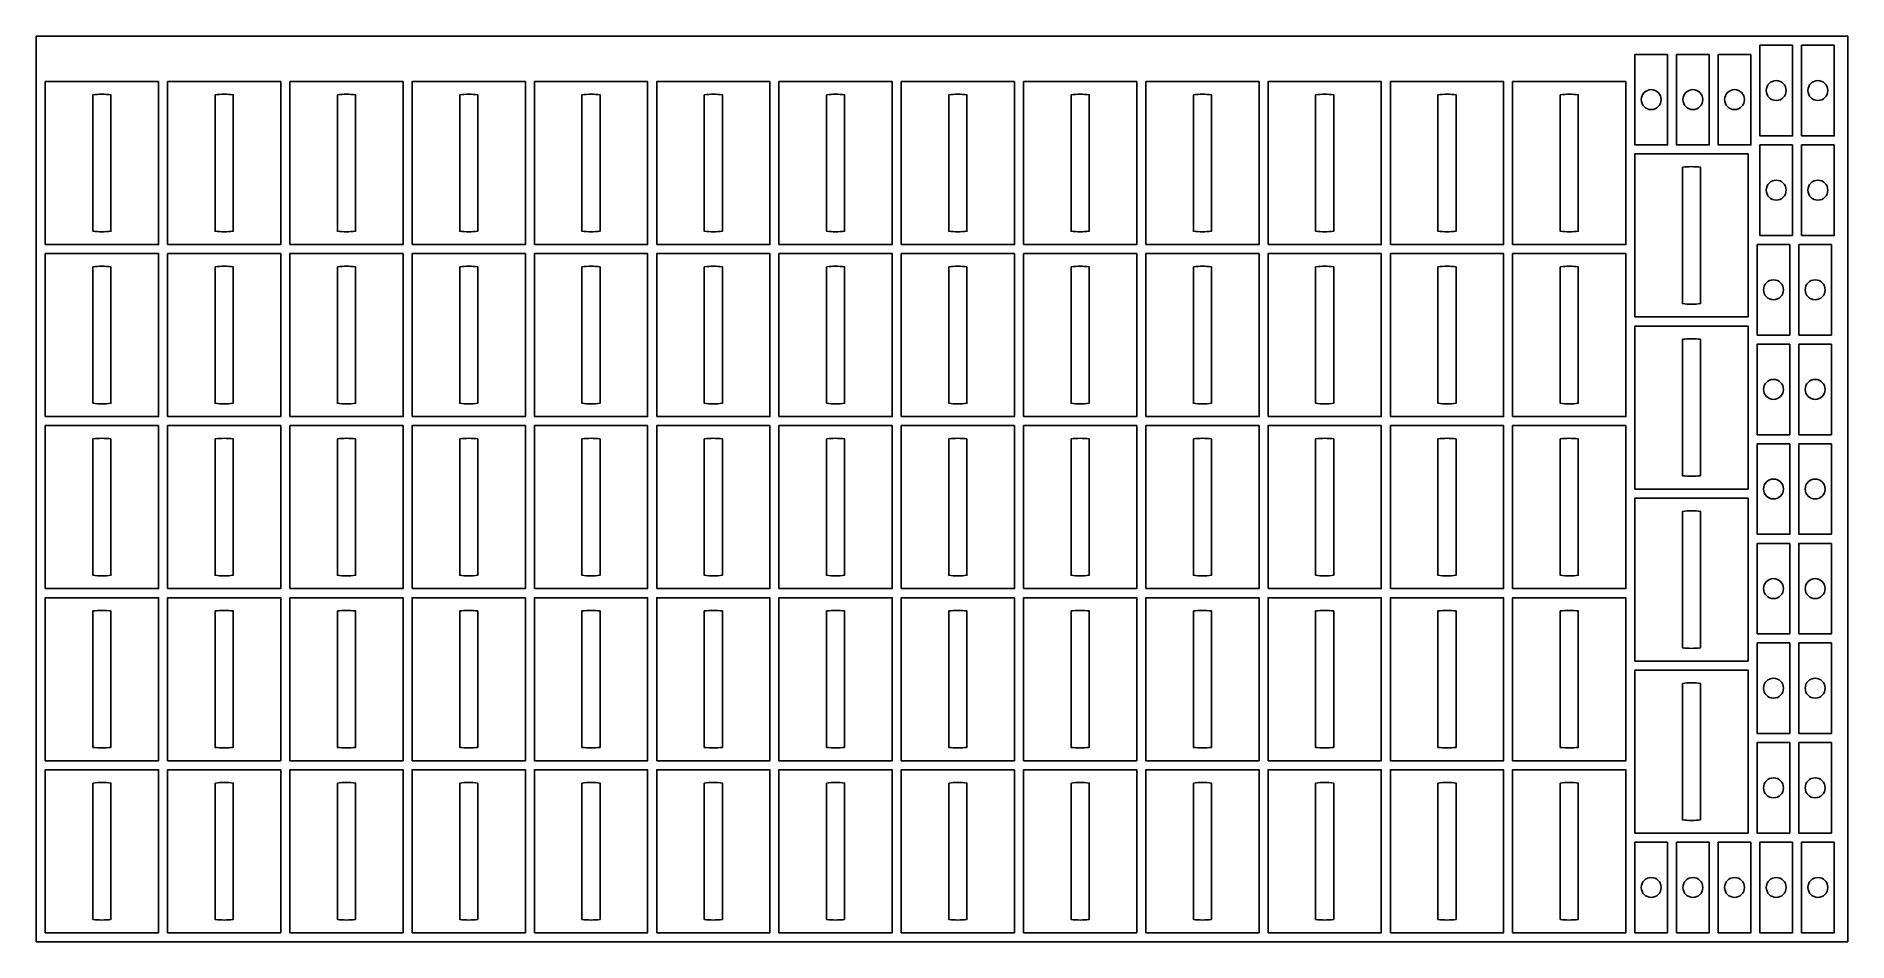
# Model space of a CAD drawing. Header units: metres. Extents: x 0 to 2000, y 0 to 1000.
import ezdxf

# ---------------------------------------------------------------- set-up
doc = ezdxf.new("R2010")
doc.units = ezdxf.units.M

msp = doc.modelspace()

# ---------------------------------------------------------------- linework, layer by layer
for points in [[(0, 0), (2000, 0), (2000, 1000), (0, 1000)], [(1801, 980), (1765, 980), (1765, 880), (1801, 880)], [(1847, 980), (1811, 980), (1811, 880), (1847, 880)], [(1893, 980), (1857, 980), (1857, 880), (1893, 880)], [(1939, 990), (1903, 990), (1903, 890), (1939, 890)], [(1985, 990), (1949, 990), (1949, 890), (1985, 890)], [(10, 770), (135, 770), (135, 950), (10, 950)], [(145, 770), (270, 770), (270, 950), (145, 950)], [(280, 770), (405, 770), (405, 950), (280, 950)], [(415, 770), (540, 770), (540, 950), (415, 950)], [(550, 770), (675, 770), (675, 950), (550, 950)], [(685, 770), (810, 770), (810, 950), (685, 950)], [(820, 770), (945, 770), (945, 950), (820, 950)], [(955, 770), (1080, 770), (1080, 950), (955, 950)], [(1090, 770), (1215, 770), (1215, 950), (1090, 950)], [(1225, 770), (1350, 770), (1350, 950), (1225, 950)], [(1360, 770), (1485, 770), (1485, 950), (1360, 950)], [(1495, 770), (1620, 770), (1620, 950), (1495, 950)], [(1630, 770), (1755, 770), (1755, 950), (1630, 950)], [(1939, 880), (1903, 880), (1903, 780), (1939, 780)], [(1985, 880), (1949, 880), (1949, 780), (1985, 780)], [(1765, 690), (1890, 690), (1890, 870), (1765, 870)], [(10, 580), (135, 580), (135, 760), (10, 760)], [(145, 580), (270, 580), (270, 760), (145, 760)], [(280, 580), (405, 580), (405, 760), (280, 760)], [(415, 580), (540, 580), (540, 760), (415, 760)], [(550, 580), (675, 580), (675, 760), (550, 760)], [(685, 580), (810, 580), (810, 760), (685, 760)], [(820, 580), (945, 580), (945, 760), (820, 760)], [(955, 580), (1080, 580), (1080, 760), (955, 760)], [(1090, 580), (1215, 580), (1215, 760), (1090, 760)], [(1225, 580), (1350, 580), (1350, 760), (1225, 760)], [(1360, 580), (1485, 580), (1485, 760), (1360, 760)], [(1495, 580), (1620, 580), (1620, 760), (1495, 760)], [(1630, 580), (1755, 580), (1755, 760), (1630, 760)], [(1936, 770), (1900, 770), (1900, 670), (1936, 670)], [(1982, 770), (1946, 770), (1946, 670), (1982, 670)], [(1765, 500), (1890, 500), (1890, 680), (1765, 680)], [(1936, 660), (1900, 660), (1900, 560), (1936, 560)], [(1982, 660), (1946, 660), (1946, 560), (1982, 560)], [(10, 390), (135, 390), (135, 570), (10, 570)], [(145, 390), (270, 390), (270, 570), (145, 570)], [(280, 390), (405, 390), (405, 570), (280, 570)], [(415, 390), (540, 390), (540, 570), (415, 570)], [(550, 390), (675, 390), (675, 570), (550, 570)], [(685, 390), (810, 390), (810, 570), (685, 570)], [(820, 390), (945, 390), (945, 570), (820, 570)], [(955, 390), (1080, 390), (1080, 570), (955, 570)], [(1090, 390), (1215, 390), (1215, 570), (1090, 570)], [(1225, 390), (1350, 390), (1350, 570), (1225, 570)], [(1360, 390), (1485, 390), (1485, 570), (1360, 570)], [(1495, 390), (1620, 390), (1620, 570), (1495, 570)], [(1630, 390), (1755, 390), (1755, 570), (1630, 570)], [(1936, 550), (1900, 550), (1900, 450), (1936, 450)], [(1982, 550), (1946, 550), (1946, 450), (1982, 450)], [(1765, 310), (1890, 310), (1890, 490), (1765, 490)], [(1936, 440), (1900, 440), (1900, 340), (1936, 340)], [(1982, 440), (1946, 440), (1946, 340), (1982, 340)], [(10, 200), (135, 200), (135, 380), (10, 380)], [(145, 200), (270, 200), (270, 380), (145, 380)], [(280, 200), (405, 200), (405, 380), (280, 380)], [(415, 200), (540, 200), (540, 380), (415, 380)], [(550, 200), (675, 200), (675, 380), (550, 380)], [(685, 200), (810, 200), (810, 380), (685, 380)], [(820, 200), (945, 200), (945, 380), (820, 380)], [(955, 200), (1080, 200), (1080, 380), (955, 380)], [(1090, 200), (1215, 200), (1215, 380), (1090, 380)], [(1225, 200), (1350, 200), (1350, 380), (1225, 380)], [(1360, 200), (1485, 200), (1485, 380), (1360, 380)], [(1495, 200), (1620, 200), (1620, 380), (1495, 380)], [(1630, 200), (1755, 200), (1755, 380), (1630, 380)], [(1936, 330), (1900, 330), (1900, 230), (1936, 230)], [(1982, 330), (1946, 330), (1946, 230), (1982, 230)], [(1765, 120), (1890, 120), (1890, 300), (1765, 300)], [(1936, 220), (1900, 220), (1900, 120), (1936, 120)], [(1982, 220), (1946, 220), (1946, 120), (1982, 120)], [(10, 10), (135, 10), (135, 190), (10, 190)], [(145, 10), (270, 10), (270, 190), (145, 190)], [(280, 10), (405, 10), (405, 190), (280, 190)], [(415, 10), (540, 10), (540, 190), (415, 190)], [(550, 10), (675, 10), (675, 190), (550, 190)], [(685, 10), (810, 10), (810, 190), (685, 190)], [(820, 10), (945, 10), (945, 190), (820, 190)], [(955, 10), (1080, 10), (1080, 190), (955, 190)], [(1090, 10), (1215, 10), (1215, 190), (1090, 190)], [(1225, 10), (1350, 10), (1350, 190), (1225, 190)], [(1360, 10), (1485, 10), (1485, 190), (1360, 190)], [(1495, 10), (1620, 10), (1620, 190), (1495, 190)], [(1630, 10), (1755, 10), (1755, 190), (1630, 190)], [(1801, 110), (1765, 110), (1765, 10), (1801, 10)], [(1847, 110), (1811, 110), (1811, 10), (1847, 10)], [(1893, 110), (1857, 110), (1857, 10), (1893, 10)], [(1939, 110), (1903, 110), (1903, 10), (1939, 10)], [(1985, 110), (1949, 110), (1949, 10), (1985, 10)]]:
    msp.add_lwpolyline(points, close=True)
for points in [[(1783, 941, -1), (1783, 919, -1)], [(1829, 941, -1), (1829, 919, -1)], [(1875, 941, -1), (1875, 919, -1)], [(1921, 951, -1), (1921, 929, -1)], [(1967, 951, -1), (1967, 929, -1)], [(62.5, 935.3, -0.06627), (82.5, 935.3), (82.5, 784.7, -0.06627), (62.5, 784.7)], [(197.5, 935.3, -0.06627), (217.5, 935.3), (217.5, 784.7, -0.06627), (197.5, 784.7)], [(332.5, 935.3, -0.06627), (352.5, 935.3), (352.5, 784.7, -0.06627), (332.5, 784.7)], [(467.5, 935.3, -0.06627), (487.5, 935.3), (487.5, 784.7, -0.06627), (467.5, 784.7)], [(602.5, 935.3, -0.06627), (622.5, 935.3), (622.5, 784.7, -0.06627), (602.5, 784.7)], [(737.5, 935.3, -0.06627), (757.5, 935.3), (757.5, 784.7, -0.06627), (737.5, 784.7)], [(872.5, 935.3, -0.06627), (892.5, 935.3), (892.5, 784.7, -0.06627), (872.5, 784.7)], [(1007.5, 935.3, -0.06627), (1027.5, 935.3), (1027.5, 784.7, -0.06627), (1007.5, 784.7)], [(1142.5, 935.3, -0.06627), (1162.5, 935.3), (1162.5, 784.7, -0.06627), (1142.5, 784.7)], [(1277.5, 935.3, -0.06627), (1297.5, 935.3), (1297.5, 784.7, -0.06627), (1277.5, 784.7)], [(1412.5, 935.3, -0.06627), (1432.5, 935.3), (1432.5, 784.7, -0.06627), (1412.5, 784.7)], [(1547.5, 935.3, -0.06627), (1567.5, 935.3), (1567.5, 784.7, -0.06627), (1547.5, 784.7)], [(1682.5, 935.3, -0.06627), (1702.5, 935.3), (1702.5, 784.7, -0.06627), (1682.5, 784.7)], [(1817.5, 855.3, -0.06627), (1837.5, 855.3), (1837.5, 704.7, -0.06627), (1817.5, 704.7)], [(1921, 841, -1), (1921, 819, -1)], [(1967, 841, -1), (1967, 819, -1)], [(62.5, 745.3, -0.06627), (82.5, 745.3), (82.5, 594.7, -0.06627), (62.5, 594.7)], [(197.5, 745.3, -0.06627), (217.5, 745.3), (217.5, 594.7, -0.06627), (197.5, 594.7)], [(332.5, 745.3, -0.06627), (352.5, 745.3), (352.5, 594.7, -0.06627), (332.5, 594.7)], [(467.5, 745.3, -0.06627), (487.5, 745.3), (487.5, 594.7, -0.06627), (467.5, 594.7)], [(602.5, 745.3, -0.06627), (622.5, 745.3), (622.5, 594.7, -0.06627), (602.5, 594.7)], [(737.5, 745.3, -0.06627), (757.5, 745.3), (757.5, 594.7, -0.06627), (737.5, 594.7)], [(872.5, 745.3, -0.06627), (892.5, 745.3), (892.5, 594.7, -0.06627), (872.5, 594.7)], [(1007.5, 745.3, -0.06627), (1027.5, 745.3), (1027.5, 594.7, -0.06627), (1007.5, 594.7)], [(1142.5, 745.3, -0.06627), (1162.5, 745.3), (1162.5, 594.7, -0.06627), (1142.5, 594.7)], [(1277.5, 745.3, -0.06627), (1297.5, 745.3), (1297.5, 594.7, -0.06627), (1277.5, 594.7)], [(1412.5, 745.3, -0.06627), (1432.5, 745.3), (1432.5, 594.7, -0.06627), (1412.5, 594.7)], [(1547.5, 745.3, -0.06627), (1567.5, 745.3), (1567.5, 594.7, -0.06627), (1547.5, 594.7)], [(1682.5, 745.3, -0.06627), (1702.5, 745.3), (1702.5, 594.7, -0.06627), (1682.5, 594.7)], [(1918, 731, -1), (1918, 709, -1)], [(1964, 731, -1), (1964, 709, -1)], [(1817.5, 665.3, -0.06627), (1837.5, 665.3), (1837.5, 514.7, -0.06627), (1817.5, 514.7)], [(1918, 621, -1), (1918, 599, -1)], [(1964, 621, -1), (1964, 599, -1)], [(62.5, 555.3, -0.06627), (82.5, 555.3), (82.5, 404.7, -0.06627), (62.5, 404.7)], [(197.5, 555.3, -0.06627), (217.5, 555.3), (217.5, 404.7, -0.06627), (197.5, 404.7)], [(332.5, 555.3, -0.06627), (352.5, 555.3), (352.5, 404.7, -0.06627), (332.5, 404.7)], [(467.5, 555.3, -0.06627), (487.5, 555.3), (487.5, 404.7, -0.06627), (467.5, 404.7)], [(602.5, 555.3, -0.06627), (622.5, 555.3), (622.5, 404.7, -0.06627), (602.5, 404.7)], [(737.5, 555.3, -0.06627), (757.5, 555.3), (757.5, 404.7, -0.06627), (737.5, 404.7)], [(872.5, 555.3, -0.06627), (892.5, 555.3), (892.5, 404.7, -0.06627), (872.5, 404.7)], [(1007.5, 555.3, -0.06627), (1027.5, 555.3), (1027.5, 404.7, -0.06627), (1007.5, 404.7)], [(1142.5, 555.3, -0.06627), (1162.5, 555.3), (1162.5, 404.7, -0.06627), (1142.5, 404.7)], [(1277.5, 555.3, -0.06627), (1297.5, 555.3), (1297.5, 404.7, -0.06627), (1277.5, 404.7)], [(1412.5, 555.3, -0.06627), (1432.5, 555.3), (1432.5, 404.7, -0.06627), (1412.5, 404.7)], [(1547.5, 555.3, -0.06627), (1567.5, 555.3), (1567.5, 404.7, -0.06627), (1547.5, 404.7)], [(1682.5, 555.3, -0.06627), (1702.5, 555.3), (1702.5, 404.7, -0.06627), (1682.5, 404.7)], [(1918, 511, -1), (1918, 489, -1)], [(1964, 511, -1), (1964, 489, -1)], [(1817.5, 475.3, -0.06627), (1837.5, 475.3), (1837.5, 324.7, -0.06627), (1817.5, 324.7)], [(1918, 401, -1), (1918, 379, -1)], [(1964, 401, -1), (1964, 379, -1)], [(62.5, 365.3, -0.06627), (82.5, 365.3), (82.5, 214.7, -0.06627), (62.5, 214.7)], [(197.5, 365.3, -0.06627), (217.5, 365.3), (217.5, 214.7, -0.06627), (197.5, 214.7)], [(332.5, 365.3, -0.06627), (352.5, 365.3), (352.5, 214.7, -0.06627), (332.5, 214.7)], [(467.5, 365.3, -0.06627), (487.5, 365.3), (487.5, 214.7, -0.06627), (467.5, 214.7)], [(602.5, 365.3, -0.06627), (622.5, 365.3), (622.5, 214.7, -0.06627), (602.5, 214.7)], [(737.5, 365.3, -0.06627), (757.5, 365.3), (757.5, 214.7, -0.06627), (737.5, 214.7)], [(872.5, 365.3, -0.06627), (892.5, 365.3), (892.5, 214.7, -0.06627), (872.5, 214.7)], [(1007.5, 365.3, -0.06627), (1027.5, 365.3), (1027.5, 214.7, -0.06627), (1007.5, 214.7)], [(1142.5, 365.3, -0.06627), (1162.5, 365.3), (1162.5, 214.7, -0.06627), (1142.5, 214.7)], [(1277.5, 365.3, -0.06627), (1297.5, 365.3), (1297.5, 214.7, -0.06627), (1277.5, 214.7)], [(1412.5, 365.3, -0.06627), (1432.5, 365.3), (1432.5, 214.7, -0.06627), (1412.5, 214.7)], [(1547.5, 365.3, -0.06627), (1567.5, 365.3), (1567.5, 214.7, -0.06627), (1547.5, 214.7)], [(1682.5, 365.3, -0.06627), (1702.5, 365.3), (1702.5, 214.7, -0.06627), (1682.5, 214.7)], [(1817.5, 285.3, -0.06627), (1837.5, 285.3), (1837.5, 134.7, -0.06627), (1817.5, 134.7)], [(1918, 291, -1), (1918, 269, -1)], [(1964, 291, -1), (1964, 269, -1)], [(1918, 181, -1), (1918, 159, -1)], [(1964, 181, -1), (1964, 159, -1)], [(62.5, 175.3, -0.06627), (82.5, 175.3), (82.5, 24.7, -0.06627), (62.5, 24.7)], [(197.5, 175.3, -0.06627), (217.5, 175.3), (217.5, 24.7, -0.06627), (197.5, 24.7)], [(332.5, 175.3, -0.06627), (352.5, 175.3), (352.5, 24.7, -0.06627), (332.5, 24.7)], [(467.5, 175.3, -0.06627), (487.5, 175.3), (487.5, 24.7, -0.06627), (467.5, 24.7)], [(602.5, 175.3, -0.06627), (622.5, 175.3), (622.5, 24.7, -0.06627), (602.5, 24.7)], [(737.5, 175.3, -0.06627), (757.5, 175.3), (757.5, 24.7, -0.06627), (737.5, 24.7)], [(872.5, 175.3, -0.06627), (892.5, 175.3), (892.5, 24.7, -0.06627), (872.5, 24.7)], [(1007.5, 175.3, -0.06627), (1027.5, 175.3), (1027.5, 24.7, -0.06627), (1007.5, 24.7)], [(1142.5, 175.3, -0.06627), (1162.5, 175.3), (1162.5, 24.7, -0.06627), (1142.5, 24.7)], [(1277.5, 175.3, -0.06627), (1297.5, 175.3), (1297.5, 24.7, -0.06627), (1277.5, 24.7)], [(1412.5, 175.3, -0.06627), (1432.5, 175.3), (1432.5, 24.7, -0.06627), (1412.5, 24.7)], [(1547.5, 175.3, -0.06627), (1567.5, 175.3), (1567.5, 24.7, -0.06627), (1547.5, 24.7)], [(1682.5, 175.3, -0.06627), (1702.5, 175.3), (1702.5, 24.7, -0.06627), (1682.5, 24.7)], [(1783, 71, -1), (1783, 49, -1)], [(1829, 71, -1), (1829, 49, -1)], [(1875, 71, -1), (1875, 49, -1)], [(1921, 71, -1), (1921, 49, -1)], [(1967, 71, -1), (1967, 49, -1)]]:
    msp.add_lwpolyline(points, format="xyb", close=True)

doc.saveas('drawing.dxf')
